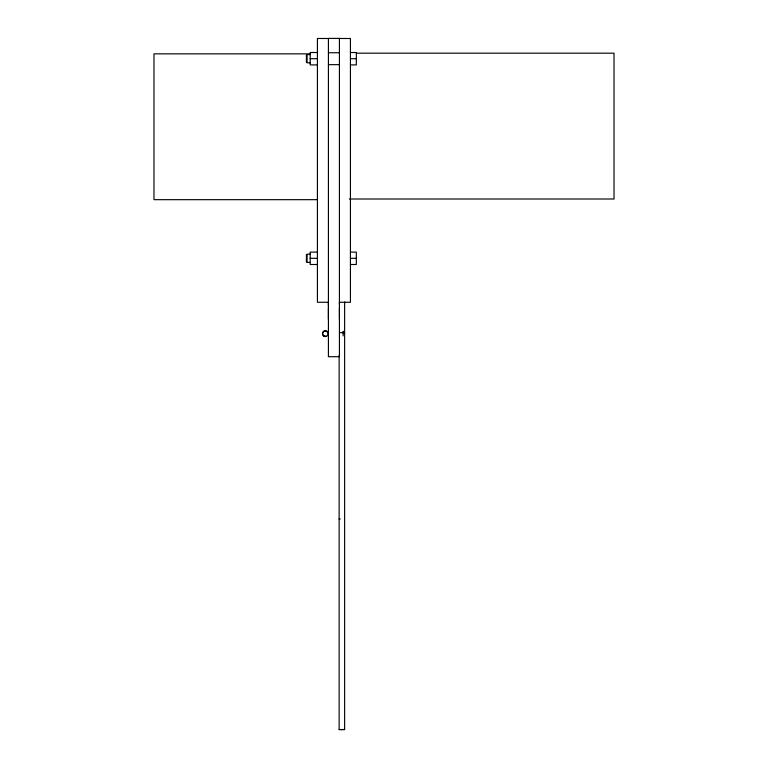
<?xml version="1.0" encoding="UTF-8"?>
<svg xmlns="http://www.w3.org/2000/svg" width="768" height="768" viewBox="0 0 768 768"><rect width="100%" height="100%" fill="white"/><g stroke="black" fill="none" stroke-linecap="round" stroke-linejoin="round"><path stroke-width="1.15" d="M328.416 319.267L328.416 307.958M339.427 319.267L339.427 307.958M343.123 332.746L343.258 331.277L343.162 335.894M324.749 331.469L324.845 330.586L324.893 331.315M326.016 336.086A2.755 2.755 0 0 1 324.595 336.086L324.682 335.962M339.13 355.411L339.13 729.542L343.258 729.59L344.63 729.542L344.63 301.93M339.936 518.928L339.13 518.976L339.936 519.014M328.416 38.486L317.414 38.486L317.414 302.266L328.416 302.266L328.416 306.23M339.427 38.486L350.429 38.486L350.429 302.266L339.427 302.266L339.427 304.627M317.414 52.512L310.195 52.512L310.195 64.906L317.414 64.906M350.429 52.512L356.333 52.512L356.333 64.906L350.429 64.906M328.416 52.762L339.427 52.762M356.544 53.184L614.026 53.184L614.026 199.008L349.363 199.008M310.166 53.846L153.974 53.846L153.974 199.67L317.318 199.67M310.195 54.586L307.094 54.586L307.094 62.832L310.195 62.832M310.195 58.704L317.414 58.704M350.429 58.704L356.333 58.704M328.416 64.656L339.427 64.656M317.414 252.106L310.195 252.106L310.195 264.499L317.414 264.499M350.429 252.106L356.333 252.106L356.333 264.499L350.429 264.499M310.195 254.179L307.094 254.179L307.094 262.435L310.195 262.435M310.195 258.307L317.414 258.307M350.429 258.307L356.333 258.307M341.885 729.494L344.63 729.542M341.885 729.6L339.13 729.542M342.595 332.573L344.63 332.621L339.936 332.659M306.413 54.97L306.413 62.448M306.413 254.563L306.413 262.051M323.933 335.818A2.755 2.755 0 0 1 323.635 331.248A2.755 2.755 0 0 1 327.965 332.717M339.427 38.4L328.416 38.4L328.416 356.707L339.427 356.707L339.427 38.4M323.933 336.202A2.755 2.755 0 0 0 328.061 333.821A2.755 2.755 0 0 0 323.933 331.43A2.755 2.755 0 0 0 323.933 336.202"/></g></svg>
